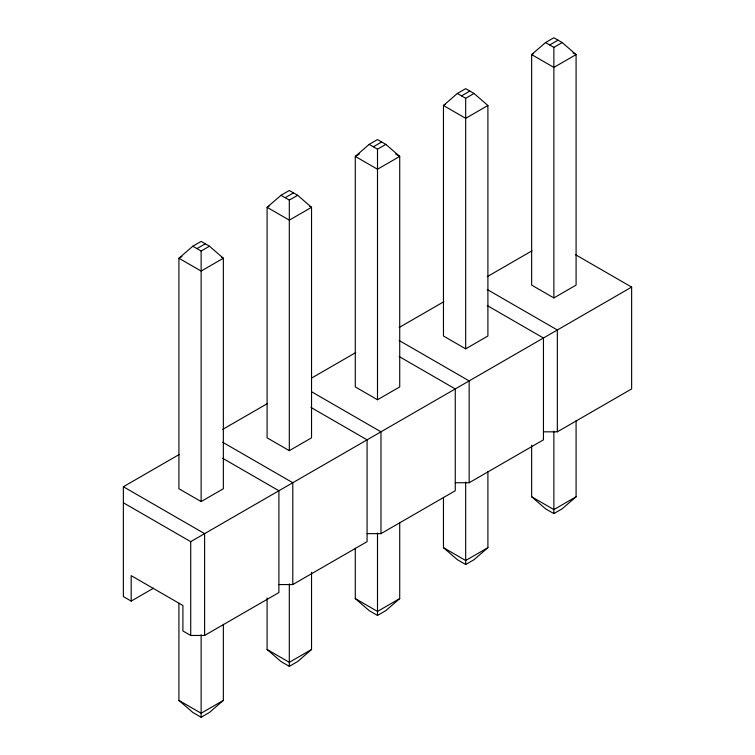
<?xml version="1.0" encoding="UTF-8"?>
<svg xmlns="http://www.w3.org/2000/svg" width="755" height="755" viewBox="0 0 755 755"><rect width="100%" height="100%" fill="white"/><g stroke="black" fill="none" stroke-linecap="round" stroke-linejoin="round"><path stroke-width="1.13" d="M192.799 246.206L178.916 258.238L178.916 488.749L201.132 501.575L223.357 488.749L223.357 258.238L209.465 246.206L201.132 241.402L192.799 246.206L201.132 251.019L209.465 246.206M280.983 195.3L267.1 207.323L267.1 437.834L289.316 450.659L311.532 437.834L311.532 207.323L297.649 195.3L289.316 190.487L280.983 195.3L289.316 200.103L297.649 195.3M369.167 144.384L355.284 156.408L355.284 386.919L377.5 399.754L399.716 386.919L399.716 156.408L385.833 144.384L377.5 139.571L369.167 144.384L377.5 149.197L385.833 144.384M457.351 93.469L443.468 105.502L443.468 336.013L465.684 348.838L487.9 336.013L487.9 105.502L474.017 93.469L465.684 88.665L457.351 93.469L465.684 98.282L474.017 93.469M545.535 42.563L531.643 54.587L531.643 285.097L553.868 297.923L576.084 285.097L576.084 54.587L562.201 42.563L553.868 37.75L545.535 42.563L553.868 47.367L562.201 42.563M223.357 624.328L223.357 700.413L209.465 712.437L201.132 717.25L192.799 712.437L178.916 700.413L178.916 603.264M311.532 572.243L311.532 649.498L297.649 661.531L289.316 666.335L280.983 661.531L267.1 649.498L267.1 597.998M399.716 522.507L399.716 598.592L385.833 610.616L377.5 615.429L369.167 610.616L355.284 598.592L355.284 548.253M487.9 471.592L487.9 547.677L474.017 559.7L465.684 564.513L457.351 559.7L443.468 547.677L443.468 497.347M576.084 420.686L576.084 496.762L562.201 508.794L553.868 513.598L545.535 508.794L531.643 496.762L531.643 445.261M181.946 256.483L178.916 258.238L201.132 271.064L223.357 258.238L221.338 257.068M269.12 206.153L267.1 207.323L289.316 220.149L311.532 207.323L309.512 206.153M359.323 154.077L355.284 156.408L377.5 169.243L399.716 156.408L395.677 154.077M445.488 104.332L443.468 105.502L465.684 118.327L487.9 105.502M533.662 53.426L531.643 54.587L553.868 67.412L576.084 54.587L573.054 52.841M196.97 248.612L205.303 243.799M285.154 197.706L293.487 192.893M373.338 146.791L381.662 141.978M461.513 95.876L469.846 91.072M549.697 44.97L558.03 40.157M153.482 588.221L131.181 601.093L123.367 596.582L123.367 486.739L179.341 454.425M222.744 429.368L267.525 403.51M311.947 377.868L355.709 352.594M399.112 327.538L443.893 301.689M487.296 276.632L532.077 250.773M123.367 502.773L190.722 541.665L631.633 287.098L631.633 388.929L557.341 431.822L543.449 431.822M131.181 601.093L131.181 575.64L182.908 605.501L182.908 630.963L190.722 635.465L204.605 635.465L278.906 592.571L278.906 490.75L222.772 458.342M278.906 584.559L292.789 584.559L367.081 541.665L367.081 439.835L310.956 407.436M367.081 533.643L380.973 533.643L455.265 490.75L455.265 388.929L399.14 356.52M455.265 482.738L469.157 482.738L543.449 439.835L543.449 338.014L487.324 305.605M223.357 700.413L201.132 713.239L178.916 700.413M311.532 649.498L289.316 662.333L267.1 649.498M399.716 598.592L377.5 611.418L355.284 598.592M487.9 547.677L465.684 560.503L443.468 547.677M576.084 496.762L553.868 509.597L531.643 496.762M575.508 254.699L631.633 287.098M487.268 289.543L557.341 329.992L557.341 431.822M399.084 340.458L469.157 380.907L469.157 482.738M311.919 391.949L380.973 431.822L380.973 533.643M222.716 442.279L292.789 482.728L292.789 584.559M123.367 486.739L204.605 533.643L204.605 635.465M553.868 47.367L553.868 297.923M553.868 431.171L553.868 513.598M465.684 98.282L465.684 348.838M465.684 482.077L465.684 564.513M377.5 149.197L377.5 399.754M377.5 532.992L377.5 615.429M289.316 200.103L289.316 450.659M289.316 583.908L289.316 666.335M201.132 251.019L201.132 501.575M201.132 634.813L201.132 717.25M190.722 541.665L190.722 635.465"/></g></svg>
